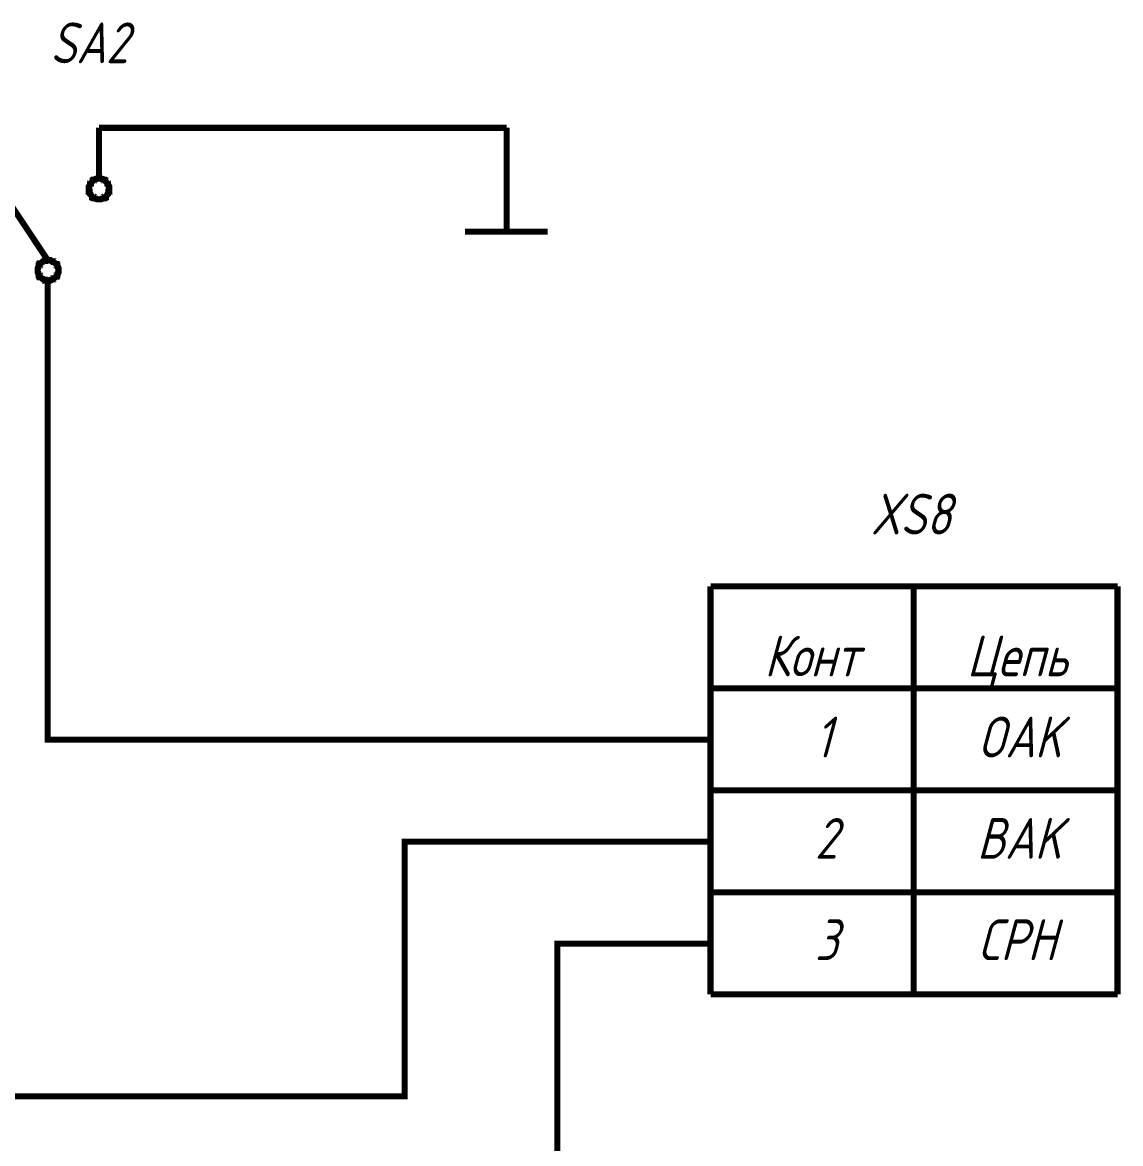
# Model space of a CAD drawing. Extents: x 196 to 1101, y 70 to 664.
# Drawn here: x 915.6 to 969.5, y 393.8 to 448.8 of the extents above; entities that cross this region are included whole.
import ezdxf

# ---------------------------------------------------------------- set-up
doc = ezdxf.new("R2010")
doc.units = 0
doc.header["$MEASUREMENT"] = 0
doc.layers.add('Sheet', color=255, linetype='CONTINUOUS')
doc.styles.add('GOST type A0', font='', dxfattribs={"oblique": 15, "height": 3.5})
doc.styles.get('GOST type A0').set_extended_font_data('GOST type A')

msp = doc.modelspace()

# ---------------------------------------------------------------- linework, layer by layer
at = {"layer": 'Sheet', "const_width": 0.3}
for points in [[(919.394, 441.183), (919.394, 443.669)], [(919.394, 443.669), (919.394, 443.669), (939.394, 443.669)], [(939.394, 443.669), (939.394, 438.574)], [(918.897, 440.655), (918.897, 440.686), (918.897, 440.717), (918.897, 440.717), (918.897, 440.748), (918.897, 440.779), (918.928, 440.81), (918.928, 440.841), (918.928, 440.841), (918.959, 440.873), (918.959, 440.904), (918.959, 440.935), (918.99, 440.935), (918.99, 440.966), (919.021, 440.997), (919.021, 440.997), (919.052, 441.028), (919.052, 441.028), (919.083, 441.059), (919.083, 441.09), (919.114, 441.09), (919.145, 441.09), (919.145, 441.121), (919.176, 441.121), (919.207, 441.152), (919.207, 441.152), (919.238, 441.152), (919.27, 441.152), (919.301, 441.183), (919.332, 441.183), (919.332, 441.183), (919.363, 441.183), (919.394, 441.183)], [(919.394, 441.183), (919.363, 441.183), (919.332, 441.183), (919.332, 441.183), (919.301, 441.183), (919.27, 441.152), (919.238, 441.152), (919.207, 441.152), (919.207, 441.152), (919.176, 441.121), (919.145, 441.121), (919.145, 441.09), (919.114, 441.09), (919.083, 441.09), (919.083, 441.059), (919.052, 441.028), (919.052, 441.028), (919.021, 440.997), (919.021, 440.997), (918.99, 440.966), (918.99, 440.935), (918.959, 440.935), (918.959, 440.904), (918.959, 440.873), (918.928, 440.841), (918.928, 440.841), (918.928, 440.81), (918.897, 440.779), (918.897, 440.748), (918.897, 440.717), (918.897, 440.717), (918.897, 440.686), (918.897, 440.655)], [(919.394, 441.183), (919.425, 441.183), (919.456, 441.183), (919.456, 441.183), (919.487, 441.183), (919.518, 441.152), (919.549, 441.152), (919.58, 441.152), (919.58, 441.152), (919.611, 441.121), (919.642, 441.121), (919.642, 441.09), (919.673, 441.09), (919.704, 441.09), (919.704, 441.059), (919.735, 441.028), (919.735, 441.028), (919.766, 440.997), (919.766, 440.997), (919.797, 440.966), (919.797, 440.935), (919.829, 440.935), (919.829, 440.904), (919.829, 440.873), (919.86, 440.841), (919.86, 440.841), (919.86, 440.81), (919.891, 440.779), (919.891, 440.748), (919.891, 440.717), (919.891, 440.717), (919.891, 440.686), (919.891, 440.655)], [(919.891, 440.655), (919.891, 440.686), (919.891, 440.717), (919.891, 440.717), (919.891, 440.748), (919.891, 440.779), (919.86, 440.81), (919.86, 440.841), (919.86, 440.841), (919.829, 440.873), (919.829, 440.904), (919.829, 440.935), (919.797, 440.935), (919.797, 440.966), (919.766, 440.997), (919.766, 440.997), (919.735, 441.028), (919.735, 441.028), (919.704, 441.059), (919.704, 441.09), (919.673, 441.09), (919.642, 441.09), (919.642, 441.121), (919.611, 441.121), (919.58, 441.152), (919.58, 441.152), (919.549, 441.152), (919.518, 441.152), (919.487, 441.183), (919.456, 441.183), (919.456, 441.183), (919.425, 441.183), (919.394, 441.183)], [(919.394, 440.158), (919.363, 440.158), (919.332, 440.158), (919.332, 440.158), (919.301, 440.158), (919.27, 440.189), (919.238, 440.189), (919.207, 440.189), (919.207, 440.189), (919.176, 440.22), (919.145, 440.22), (919.145, 440.251), (919.114, 440.251), (919.083, 440.251), (919.083, 440.282), (919.052, 440.282), (919.052, 440.313), (919.021, 440.344), (919.021, 440.344), (918.99, 440.375), (918.99, 440.375), (918.959, 440.407), (918.959, 440.438), (918.959, 440.438), (918.928, 440.469), (918.928, 440.5), (918.928, 440.531), (918.897, 440.531), (918.897, 440.562), (918.897, 440.593), (918.897, 440.624), (918.897, 440.624), (918.897, 440.655)], [(918.897, 440.655), (918.897, 440.655)], [(918.897, 440.655), (918.897, 440.624), (918.897, 440.624), (918.897, 440.593), (918.897, 440.562), (918.897, 440.531), (918.928, 440.531), (918.928, 440.5), (918.928, 440.469), (918.959, 440.438), (918.959, 440.438), (918.959, 440.407), (918.99, 440.375), (918.99, 440.375), (919.021, 440.344), (919.021, 440.344), (919.052, 440.313), (919.052, 440.282), (919.083, 440.282), (919.083, 440.251), (919.114, 440.251), (919.145, 440.251), (919.145, 440.22), (919.176, 440.22), (919.207, 440.189), (919.207, 440.189), (919.238, 440.189), (919.27, 440.189), (919.301, 440.158), (919.332, 440.158), (919.332, 440.158), (919.363, 440.158), (919.394, 440.158)], [(919.891, 440.655), (919.891, 440.624), (919.891, 440.624), (919.891, 440.593), (919.891, 440.562), (919.891, 440.531), (919.86, 440.531), (919.86, 440.5), (919.86, 440.469), (919.829, 440.438), (919.829, 440.438), (919.829, 440.407), (919.797, 440.375), (919.797, 440.375), (919.766, 440.344), (919.766, 440.344), (919.735, 440.313), (919.735, 440.282), (919.704, 440.282), (919.704, 440.251), (919.673, 440.251), (919.642, 440.251), (919.642, 440.22), (919.611, 440.22), (919.58, 440.189), (919.58, 440.189), (919.549, 440.189), (919.518, 440.189), (919.487, 440.158), (919.456, 440.158), (919.456, 440.158), (919.425, 440.158), (919.394, 440.158)], [(919.394, 440.158), (919.425, 440.158), (919.456, 440.158), (919.456, 440.158), (919.487, 440.158), (919.518, 440.189), (919.549, 440.189), (919.58, 440.189), (919.58, 440.189), (919.611, 440.22), (919.642, 440.22), (919.642, 440.251), (919.673, 440.251), (919.704, 440.251), (919.704, 440.282), (919.735, 440.282), (919.735, 440.313), (919.766, 440.344), (919.766, 440.344), (919.797, 440.375), (919.797, 440.375), (919.829, 440.407), (919.829, 440.438), (919.829, 440.438), (919.86, 440.469), (919.86, 440.5), (919.86, 440.531), (919.891, 440.531), (919.891, 440.562), (919.891, 440.593), (919.891, 440.624), (919.891, 440.624), (919.891, 440.655)], [(919.891, 440.655), (919.891, 440.655), (919.891, 440.655), (919.891, 440.655), (919.891, 440.655), (919.891, 440.655), (919.891, 440.655), (919.891, 440.655), (919.891, 440.655), (919.891, 440.655), (919.891, 440.655), (919.891, 440.655), (919.891, 440.655), (919.891, 440.655), (919.891, 440.655), (919.891, 440.655), (919.891, 440.655), (919.891, 440.655), (919.891, 440.655), (919.891, 440.655), (919.891, 440.655), (919.891, 440.655), (919.891, 440.655), (919.891, 440.655), (919.891, 440.655), (919.891, 440.655), (919.891, 440.655), (919.891, 440.655), (919.891, 440.655), (919.891, 440.655), (919.891, 440.655), (919.891, 440.655), (919.891, 440.655)], [(919.891, 440.655), (919.891, 440.655)], [(916.878, 437.176), (914.891, 440.158)], [(937.344, 438.574), (941.413, 438.574)], [(916.381, 436.679), (916.381, 436.71), (916.381, 436.741), (916.381, 436.741), (916.381, 436.772), (916.412, 436.803), (916.412, 436.834), (916.412, 436.865), (916.412, 436.865), (916.443, 436.896), (916.443, 436.927), (916.474, 436.927), (916.474, 436.958), (916.474, 436.989), (916.506, 436.989), (916.506, 437.02), (916.537, 437.02), (916.568, 437.051), (916.568, 437.051), (916.599, 437.082), (916.599, 437.082), (916.63, 437.113), (916.661, 437.113), (916.661, 437.113), (916.692, 437.145), (916.723, 437.145), (916.754, 437.145), (916.754, 437.176), (916.785, 437.176), (916.816, 437.176), (916.847, 437.176), (916.847, 437.176), (916.878, 437.176)], [(916.878, 437.176), (916.847, 437.176), (916.847, 437.176), (916.816, 437.176), (916.785, 437.176), (916.754, 437.176), (916.754, 437.145), (916.723, 437.145), (916.692, 437.145), (916.661, 437.113), (916.661, 437.113), (916.63, 437.113), (916.599, 437.082), (916.599, 437.082), (916.568, 437.051), (916.568, 437.051), (916.537, 437.02), (916.506, 437.02), (916.506, 436.989), (916.474, 436.989), (916.474, 436.958), (916.474, 436.927), (916.443, 436.927), (916.443, 436.896), (916.412, 436.865), (916.412, 436.865), (916.412, 436.834), (916.412, 436.803), (916.381, 436.772), (916.381, 436.741), (916.381, 436.741), (916.381, 436.71), (916.381, 436.679)], [(916.878, 437.176), (916.909, 437.176), (916.94, 437.176), (916.94, 437.176), (916.971, 437.176), (917.002, 437.176), (917.033, 437.145), (917.065, 437.145), (917.065, 437.145), (917.096, 437.113), (917.127, 437.113), (917.158, 437.113), (917.158, 437.082), (917.189, 437.082), (917.22, 437.051), (917.22, 437.051), (917.251, 437.02), (917.251, 437.02), (917.282, 436.989), (917.313, 436.989), (917.313, 436.958), (917.313, 436.927), (917.344, 436.927), (917.344, 436.896), (917.375, 436.865), (917.375, 436.865), (917.375, 436.834), (917.375, 436.803), (917.406, 436.772), (917.406, 436.741), (917.406, 436.741), (917.406, 436.71), (917.406, 436.679)], [(917.406, 436.679), (917.406, 436.71), (917.406, 436.741), (917.406, 436.741), (917.406, 436.772), (917.375, 436.803), (917.375, 436.834), (917.375, 436.865), (917.375, 436.865), (917.344, 436.896), (917.344, 436.927), (917.313, 436.927), (917.313, 436.958), (917.313, 436.989), (917.282, 436.989), (917.251, 437.02), (917.251, 437.02), (917.22, 437.051), (917.22, 437.051), (917.189, 437.082), (917.158, 437.082), (917.158, 437.113), (917.127, 437.113), (917.096, 437.113), (917.065, 437.145), (917.065, 437.145), (917.033, 437.145), (917.002, 437.176), (916.971, 437.176), (916.94, 437.176), (916.94, 437.176), (916.909, 437.176), (916.878, 437.176)], [(916.878, 436.181), (916.847, 436.181), (916.847, 436.181), (916.816, 436.181), (916.785, 436.181), (916.754, 436.181), (916.754, 436.213), (916.723, 436.213), (916.692, 436.213), (916.661, 436.244), (916.661, 436.244), (916.63, 436.244), (916.599, 436.275), (916.599, 436.275), (916.568, 436.306), (916.568, 436.306), (916.537, 436.337), (916.506, 436.337), (916.506, 436.368), (916.474, 436.368), (916.474, 436.399), (916.474, 436.43), (916.443, 436.43), (916.443, 436.461), (916.412, 436.492), (916.412, 436.492), (916.412, 436.523), (916.412, 436.554), (916.381, 436.585), (916.381, 436.616), (916.381, 436.616), (916.381, 436.647), (916.381, 436.679)], [(916.381, 436.679), (916.381, 436.679)], [(916.381, 436.679), (916.381, 436.647), (916.381, 436.616), (916.381, 436.616), (916.381, 436.585), (916.412, 436.554), (916.412, 436.523), (916.412, 436.492), (916.412, 436.492), (916.443, 436.461), (916.443, 436.43), (916.474, 436.43), (916.474, 436.399), (916.474, 436.368), (916.506, 436.368), (916.506, 436.337), (916.537, 436.337), (916.568, 436.306), (916.568, 436.306), (916.599, 436.275), (916.599, 436.275), (916.63, 436.244), (916.661, 436.244), (916.661, 436.244), (916.692, 436.213), (916.723, 436.213), (916.754, 436.213), (916.754, 436.181), (916.785, 436.181), (916.816, 436.181), (916.847, 436.181), (916.847, 436.181), (916.878, 436.181)], [(917.406, 436.679), (917.406, 436.647), (917.406, 436.616), (917.406, 436.616), (917.406, 436.585), (917.375, 436.554), (917.375, 436.523), (917.375, 436.492), (917.375, 436.492), (917.344, 436.461), (917.344, 436.43), (917.313, 436.43), (917.313, 436.399), (917.313, 436.368), (917.282, 436.368), (917.251, 436.337), (917.251, 436.337), (917.22, 436.306), (917.22, 436.306), (917.189, 436.275), (917.158, 436.275), (917.158, 436.244), (917.127, 436.244), (917.096, 436.244), (917.065, 436.213), (917.065, 436.213), (917.033, 436.213), (917.002, 436.181), (916.971, 436.181), (916.94, 436.181), (916.94, 436.181), (916.909, 436.181), (916.878, 436.181)], [(916.878, 436.181), (916.909, 436.181), (916.94, 436.181), (916.94, 436.181), (916.971, 436.181), (917.002, 436.181), (917.033, 436.213), (917.065, 436.213), (917.065, 436.213), (917.096, 436.244), (917.127, 436.244), (917.158, 436.244), (917.158, 436.275), (917.189, 436.275), (917.22, 436.306), (917.22, 436.306), (917.251, 436.337), (917.251, 436.337), (917.282, 436.368), (917.313, 436.368), (917.313, 436.399), (917.313, 436.43), (917.344, 436.43), (917.344, 436.461), (917.375, 436.492), (917.375, 436.492), (917.375, 436.523), (917.375, 436.554), (917.406, 436.585), (917.406, 436.616), (917.406, 436.616), (917.406, 436.647), (917.406, 436.679)], [(917.406, 436.679), (917.406, 436.679), (917.406, 436.679), (917.406, 436.679), (917.406, 436.679), (917.406, 436.679), (917.406, 436.679), (917.406, 436.679), (917.406, 436.679), (917.406, 436.679), (917.406, 436.679), (917.406, 436.679), (917.406, 436.679), (917.406, 436.679), (917.406, 436.679), (917.406, 436.679), (917.406, 436.679), (917.406, 436.679), (917.406, 436.679), (917.406, 436.679), (917.406, 436.679), (917.406, 436.679), (917.406, 436.679), (917.406, 436.679), (917.406, 436.679), (917.406, 436.679), (917.406, 436.679), (917.406, 436.679), (917.406, 436.679), (917.406, 436.679), (917.406, 436.679), (917.406, 436.679), (917.406, 436.679)], [(917.406, 436.679), (917.406, 436.679)], [(916.878, 436.181), (916.878, 433.665)], [(916.878, 433.665), (916.878, 413.658), (946.878, 413.658)], [(949.394, 421.176), (969.363, 421.176)], [(949.394, 401.169), (949.394, 421.176)], [(959.363, 421.176), (959.363, 401.169)], [(969.363, 421.176), (969.363, 401.169)], [(949.394, 416.174), (969.363, 416.174)], [(949.394, 413.658), (946.878, 413.658)], [(949.394, 411.173), (969.363, 411.173)], [(909.394, 396.167), (934.394, 396.167), (934.394, 408.656), (946.878, 408.656)], [(949.394, 408.656), (946.878, 408.656)], [(949.394, 406.171), (969.363, 406.171)], [(719.454, 386.164), (729.454, 386.164), (729.454, 336.177), (941.878, 336.177), (941.878, 403.654), (946.878, 403.654)], [(949.394, 403.654), (946.878, 403.654)], [(949.394, 401.169), (969.363, 401.169)]]:
    msp.add_lwpolyline(points, dxfattribs=at)

# ---------------------------------------------------------------- texts
at = {"layer": 'Sheet', "style": 'GOST type A0', "oblique": 15}
for s, p in [('SA2', (917.002, 446.837)), ('XS8', (957.251, 423.724)), ('Конт', (952.034, 416.765)), ('Цепь', (961.972, 416.765)), ('1', (954.518, 412.788)), ('OAK', (962.469, 412.788)), ('2', (954.518, 407.817)), ('BAK', (962.469, 407.817)), ('3', (954.518, 402.847)), ('CPH', (962.469, 402.847))]:
    msp.add_text(s, height=2, dxfattribs=at).set_placement(p)

doc.saveas('drawing.dxf')
